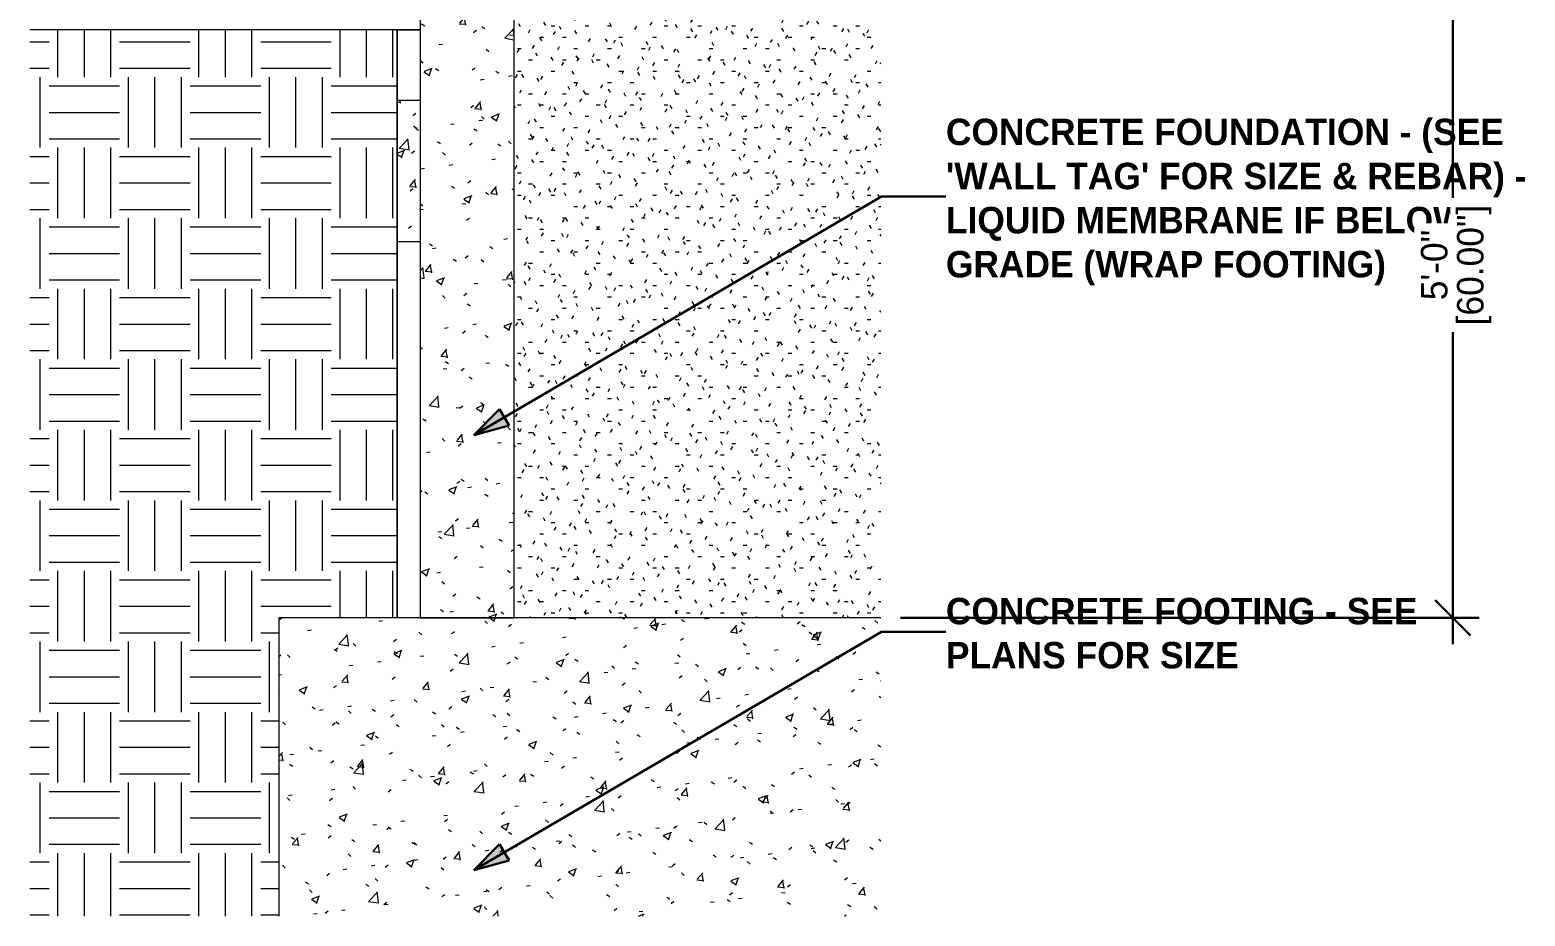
# Model space of a CAD drawing. Header units: inches. Extents: x 11710 to 12205, y -186 to 492.
# Drawn here: x 11922.1 to 12049.3, y -114.1 to -38.7 of the extents above; entities that cross this region are included whole.
import ezdxf

# ---------------------------------------------------------------- set-up
doc = ezdxf.new("R2010")
doc.units = ezdxf.units.IN
doc.header["$MEASUREMENT"] = 0
for name, color, linetype, lineweight in [('0-4', 50, 'Continuous', 5), ('A-ANNO-DIMS-1', 211, 'Continuous', 30), ('A-FLOR-1', 7, 'Continuous', 9), ('A-FLOR-PATT-1', 252, 'Continuous', 9), ('A-WALL-1', 7, 'Continuous', 9), ('A-WALL-PATT-1', 252, 'Continuous', 9), ('A-WALL-PATT-2', 55, 'Continuous', 9), ('C-TOPO', 7, 'Continuous', 9), ('C-TOPO-1', 252, 'Continuous', 9), ('C-TOPO-2', 55, 'Continuous', 9), ('G-ANNO-TEXT', 231, 'Continuous', 30), ('G-ANNO-TEXT-1', 231, 'Continuous', 9), ('S-FNDN-3', 55, 'Continuous', 9)]:
    doc.layers.add(name, color=color, linetype=linetype, lineweight=lineweight)
doc.styles.add('Century Gothic', font='ufonts.com_century-gothic.ttf', dxfattribs={"height": 2.25})
doc.styles.add('Century Gothic_B', font='GOTHICB.TTF', dxfattribs={"height": 2.25})
doc.dimstyles.new('OD__1_16__Tol__', dxfattribs={"dimscale": 12, "dimtxt": 2.349379, "dimasz": 0.25, "dimexe": 0.1875, "dimexo": 0.125, "dimgap": 0.03125, "dimtad": 1, "dimdec": 4, "dimrnd": 0.0625, "dimzin": 3, "dimdsep": 46, "dimlunit": 4, "dimtxsty": 'Century Gothic', "dimblk1": 'OBLIQUE', "dimblk2": 'OBLIQUE', "dimsah": 1, "dimcen": 0.09, "dimdle": 0.1875, "dimazin": 0, "dimtfac": 1, "dimtdec": 4, "dimtix": 1, "dimtmove": 0, "dimatfit": 3, "dimfxl": 1, "dimtvp": 1, "dimtfill": 1, "dimfrac": 2, "dimtolj": 1, "dimtzin": 0, "dimlwd": 30, "dimlwe": 30, "dimarcsym": 2})
pattern_1 = [(50, (11023.755, 72), (6.885997, -0.6021), [0.72, -7.92]), (355, (11023.755, 72), (-1.33176, 7.22055), [0.576, -6.336]), (100.451, (11024.329, 71.95), (5.55363, 6.61819), [0.612, -6.731]), (46.184, (11023.755, 73.92), (10.24564, -1.58893), [1.08, -11.88]), (96.636, (11024.609, 73.788), (8.97244, 9.35152), [0.918, -10.096]), (351.184, (11023.755, 73.92), (8.9732, 9.35123), [0.864, -9.504]), (21, (11024.715, 73.44), (5.730726, -3.865003), [0.72, -7.92]), (326, (11024.715, 73.44), (2.33581, 6.96088), [0.576, -6.336]), (71.451, (11025.193, 73.118), (8.06588, 3.09595), [0.612, -6.731]), (37.5, (11023.755, 72), (0.116866, 3.195478), [0.317, -5.942, 0.317, -6.115, -6.36]), (37.5, (11023.755, 72), (0.116866, 3.195478), [-12.691, 0.317, -6.043]), (7.5, (11023.755, 72), (2.52543, 3.786025), [0.317, -3.35, 0.317, -5.798, -2.424]), (7.5, (11023.755, 72), (2.52543, 3.786025), [-9.782, 0.317, -2.107]), (327.5, (11021.614, 72), (5.124369, -0.216176), [0.317, -2.083, 0.317, -7.171, -9.936]), (327.5, (11021.614, 72), (5.124369, -0.216176), [-9.888, 0.317, -9.619]), (317.5, (11020.654, 72), (5.598326, 0.96141), [0.317, -2.803, 0.317, -4.656, -7.056]), (317.5, (11020.654, 72), (5.598326, 0.96141), [-8.093, 0.317, -6.739])]

# ---------------------------------------------------------------- blocks, each defined once
blk = doc.blocks.new('CTR - 1st Phase - Structure_rvt-2-WALL SECTION - ELEVATOR - WEST WALL')
at = {"layer": 'A-FLOR-PATT-1'}
h = blk.add_hatch(dxfattribs=at)
h.set_pattern_fill('FP_6', color=256, style=0, pattern_type=2)
h.set_pattern_definition(pattern_1)
edge = h.paths.add_edge_path(flags=0)
edge.add_line((11471.4, -114.1), (11471.4, -88.73))
edge.add_line((11471.4, -88.73), (11420.19, -88.73))
edge.add_line((11420.19, -88.73), (11420.19, -114.1))
at = {"layer": 'A-WALL-PATT-1'}
h = blk.add_hatch(dxfattribs=at)
h.set_pattern_fill('FP_6', color=256, style=0, pattern_type=2)
h.set_pattern_definition(pattern_1)
h.paths.add_polyline_path([(11432.19, -88.73), (11440.19, -88.73), (11440.19, -28.73), (11432.19, -28.73), (11432.19, -41.86)], flags=0)
at = {"layer": 'A-WALL-PATT-2'}
h = blk.add_hatch(dxfattribs=at)
h.set_pattern_fill('FP_3', color=256, style=0, pattern_type=2)
h.set_pattern_definition([(0, (11023.755, 72), (3.84, 0.96), [0.317, -2.563, 0.317, -2.563, -15.36]), (0, (11023.755, 72), (3.84, 0.96), [-5.76, 0.317, -5.443, 0.317, -2.563, -6.72]), (0, (11023.755, 72), (3.84, 0.96), [-14.4, 0.317, -1.603, 0.317, -4.483]), (120, (11025.195, 72.48), (-2.7513844, 2.8455376), [0.317, -2.563, 0.317, -2.563, -15.36]), (120, (11025.195, 72.48), (-2.7513844, 2.8455376), [-5.76, 0.317, -5.443, 0.317, -2.563, -6.72]), (120, (11025.195, 72.48), (-2.7513844, 2.8455376), [-14.4, 0.317, -1.603, 0.317, -4.483]), (240, (11025.675, 74.4), (-1.0886156, -3.8055376), [0.317, -2.563, 0.317, -2.563, -15.36]), (240, (11025.675, 74.4), (-1.0886156, -3.8055376), [-5.76, 0.317, -5.443, 0.317, -2.563, -6.72]), (240, (11025.675, 74.4), (-1.0886156, -3.8055376), [-14.4, 0.317, -1.603, 0.317, -4.483])])
h.paths.add_polyline_path([(11440.19, -88.73), (11471.4, -88.73), (11471.4, -28.73), (11440.19, -28.73), (11440.19, -70.73)], flags=0)
h.paths.add_polyline_path([(11432.19, -88.73), (11432.19, -88.73), (11432.19, -41.86)], flags=0)
at = {"layer": 'S-FNDN-3'}
h = blk.add_hatch(dxfattribs=at)
h.set_pattern_fill('FP_6', color=256, style=0, pattern_type=2)
h.set_pattern_definition(pattern_1)
h.paths.add_polyline_path([(11430.24, -56.73), (11432.19, -56.73), (11432.19, -44.73), (11430.24, -44.73), (11430.24, -49.75)], flags=0)
at = {"layer": 'A-FLOR-1'}
for p, q in [((11471.4, -88.73), (11420.19, -88.73)), ((11420.19, -88.73), (11420.19, -114.1))]:
    blk.add_line(p, q, dxfattribs=at)
at = {"layer": 'A-WALL-1'}
for p, q in [((11432.19, -28.73), (11432.19, -88.73)), ((11440.19, -88.73), (11440.19, -28.73)), ((11432.19, -88.73), (11440.19, -88.73))]:
    blk.add_line(p, q, dxfattribs=at)
at = {"layer": 'S-FNDN-3'}
for p, q in [((11432.19, -44.73), (11430.24, -44.73)), ((11430.24, -56.73), (11432.19, -56.73))]:
    blk.add_line(p, q, dxfattribs=at)
blk = doc.blocks.new('CTR  - Topography_rvt-2-WALL SECTION - ELEVATOR - WEST WALL')
at = {"layer": 'C-TOPO-1'}
h = blk.add_hatch(dxfattribs=at)
h.set_pattern_fill('FP_5', color=256, style=0, pattern_type=2)
h.set_pattern_definition([(0, (11023.755, 72), (6, 6), [6, -6]), (0, (11023.755, 74.25), (6, 6), [6, -6]), (0, (11023.755, 76.5), (6, 6), [6, -6]), (90, (11024.505, 77.25), (-6, 6), [6, -6]), (90, (11026.755, 77.25), (-6, 6), [6, -6]), (90, (11029.005, 77.25), (-6, 6), [6, -6])])
edge = h.paths.add_edge_path(flags=0)
edge.add_line((11420.19, -114.1), (11420.19, -88.73))
edge.add_line((11420.19, -88.73), (11430.24, -88.73))
edge.add_line((11430.24, -88.73), (11430.24, -38.74))
edge.add_line((11430.24, -38.74), (11399, -38.74))
edge.add_line((11399, -38.74), (11399, -114.1))
at = {"layer": 'C-TOPO'}
for p, q in [((11430.24, -38.74), (11399, -38.74)), ((11430.24, -88.73), (11430.24, -38.74))]:
    blk.add_line(p, q, dxfattribs=at)
at = {"layer": 'C-TOPO', "flags": 128}
blk.add_lwpolyline([(11430.24, -88.73), (11430.24, -84.01), (11430.24, -38.74)], dxfattribs=at)
at = {"layer": 'C-TOPO-2'}
for p, q in [((11430.24, -38.74), (11399, -38.74)), ((11432.19, -38.74), (11430.24, -38.74)), ((11432.19, -38.74), (11430.24, -38.74)), ((11430.24, -38.74), (11430.24, -88.73)), ((11430.24, -38.74), (11432.19, -38.74)), ((11430.24, -38.74), (11430.24, -84.01)), ((11430.24, -84.01), (11430.24, -88.73))]:
    blk.add_line(p, q, dxfattribs=at)
blk = doc.blocks.new('_Oblique')
at = {"color": 0, "linetype": 'ByBlock', "lineweight": -2}
blk.add_line((-0.5, -0.5), (0.5, 0.5), dxfattribs=at)
blk = doc.blocks.new('DIMBLOCK5-WALL SECTION - ELEVATOR - WEST WALL')
at = {"layer": 'A-ANNO-DIMS-1', "color": 0, "lineweight": 30, "transparency": 16777216}
for p, q in [((12043.18, -26.48), (12043.18, -90.98)), ((12020.21, -28.73), (12045.43, -28.73)), ((11996.21, -88.73), (12045.43, -88.73))]:
    blk.add_line(p, q, dxfattribs=at)
at = {"layer": 'Defpoints', "color": 0, "transparency": 16777216}
for p in [(12018.71, -28.73), (11994.71, -88.73), (12043.18, -88.73)]:
    blk.add_point(p, dxfattribs=at)
at = {"layer": 'A-ANNO-DIMS-1', "color": 0, "lineweight": 30, "transparency": 16777216, "xscale": 3, "yscale": 3, "zscale": 3}
for p, rotation in [((12043.18, -28.73), 90), ((12043.18, -88.73), 270)]:
    blk.add_blockref('_Oblique', p, dxfattribs=dict(at, rotation=rotation))
at = {"layer": 'A-ANNO-DIMS-1', "color": 0, "transparency": 16777216, "insert": (12041.62, -58.73), "char_height": 2.25, "attachment_point": 5, "rotation": 90, "style": 'Century Gothic', "bg_fill": 3, "box_fill_scale": 1.25, "bg_fill_color": 256, "bg_fill_true_color": 13158600, "bg_fill_transparency": 0}
blk.add_mtext('\\A1;5\'-0"', dxfattribs=at)
at = {"layer": 'A-ANNO-DIMS-1', "color": 0, "transparency": 16777216, "insert": (12045.01, -58.73), "char_height": 2.25, "attachment_point": 5, "rotation": 90, "style": 'Century Gothic', "bg_fill": 3, "box_fill_scale": 1.25, "bg_fill_color": 256, "bg_fill_true_color": 13158600, "bg_fill_transparency": 0}
blk.add_mtext('\\A1;[60.00"]', dxfattribs=at)

msp = doc.modelspace()

# ---------------------------------------------------------------- hatches: boundary and pattern name
at = {"layer": 'G-ANNO-TEXT'}
for points in [[(11959.90322, -73.19123), (11962.89855, -72.37013), (11962.08671, -70.98248)], [(11959.90322, -110.19123), (11962.89855, -109.37013), (11962.08671, -107.98248)]]:
    msp.add_hatch(color=256, dxfattribs=at).paths.add_polyline_path(points, flags=0)

# ---------------------------------------------------------------- linework, layer by layer
for p, q in [((11959.90322, -73.19123), (11994.56888, -52.9102)), ((11994.56888, -52.9102), (12000.05948, -52.9102)), ((11962.08671, -70.98248), (11959.90322, -73.19123)), ((11962.89855, -72.37013), (11962.08671, -70.98248)), ((11959.90322, -73.19123), (11962.89855, -72.37013)), ((11959.90322, -110.19123), (11994.56888, -89.9102)), ((11994.56888, -89.9102), (12000.05948, -89.9102)), ((11962.08671, -107.98248), (11959.90322, -110.19123)), ((11962.89855, -109.37013), (11962.08671, -107.98248)), ((11959.90322, -110.19123), (11962.89855, -109.37013))]:
    msp.add_line(p, q, dxfattribs=at)

# ---------------------------------------------------------------- block references
at = {"layer": '0-4'}
for name in ['CTR - 1st Phase - Structure_rvt-2-WALL SECTION - ELEVATOR - WEST WALL', 'CTR  - Topography_rvt-2-WALL SECTION - ELEVATOR - WEST WALL']:
    msp.add_blockref(name, (523.12552, 0), dxfattribs=at)

# ---------------------------------------------------------------- texts
at = {"layer": 'G-ANNO-TEXT-1', "char_height": 2.25, "attachment_point": 1, "style": 'Century Gothic_B'}
for s, insert, width in [('CONCRETE FOUNDATION - (SEE', (12000.05948, -46.28284), 57.34275), ("'WALL TAG' FOR SIZE & REBAR) -", (12000.05948, -50.03284), 57.34275), ('LIQUID MEMBRANE IF BELOW', (12000.05948, -53.78284), 52.419), ('GRADE (WRAP FOOTING)', (12000.05948, -57.53284), 46.13175), ('CONCRETE FOOTING - SEE', (12000.05948, -87.03402), 48.177), ('PLANS FOR SIZE', (12000.05948, -90.78402), 28.25475)]:
    msp.add_mtext(s, dxfattribs=dict(at, insert=insert, width=width))

# ---------------------------------------------------------------- next in the draw order: dimensions: what is measured, and where the dimension line sits
at = {"layer": 'A-ANNO-DIMS-1'}
dim = msp.add_linear_dim(base=(12043.18009, -88.73346), p1=(12018.70956, -28.73346), p2=(11994.70956, -88.73346), angle=90, dimstyle='OD__1_16__Tol__', override={"dimpost": '<>\\X', "dimfxl": 64.621978}, dxfattribs=at)
dim.commit()
dim.dimension.update_dxf_attribs({"geometry": 'DIMBLOCK5-WALL SECTION - ELEVATOR - WEST WALL', "text_midpoint": (12043.18009, -58.73346)})

doc.saveas('drawing.dxf')
